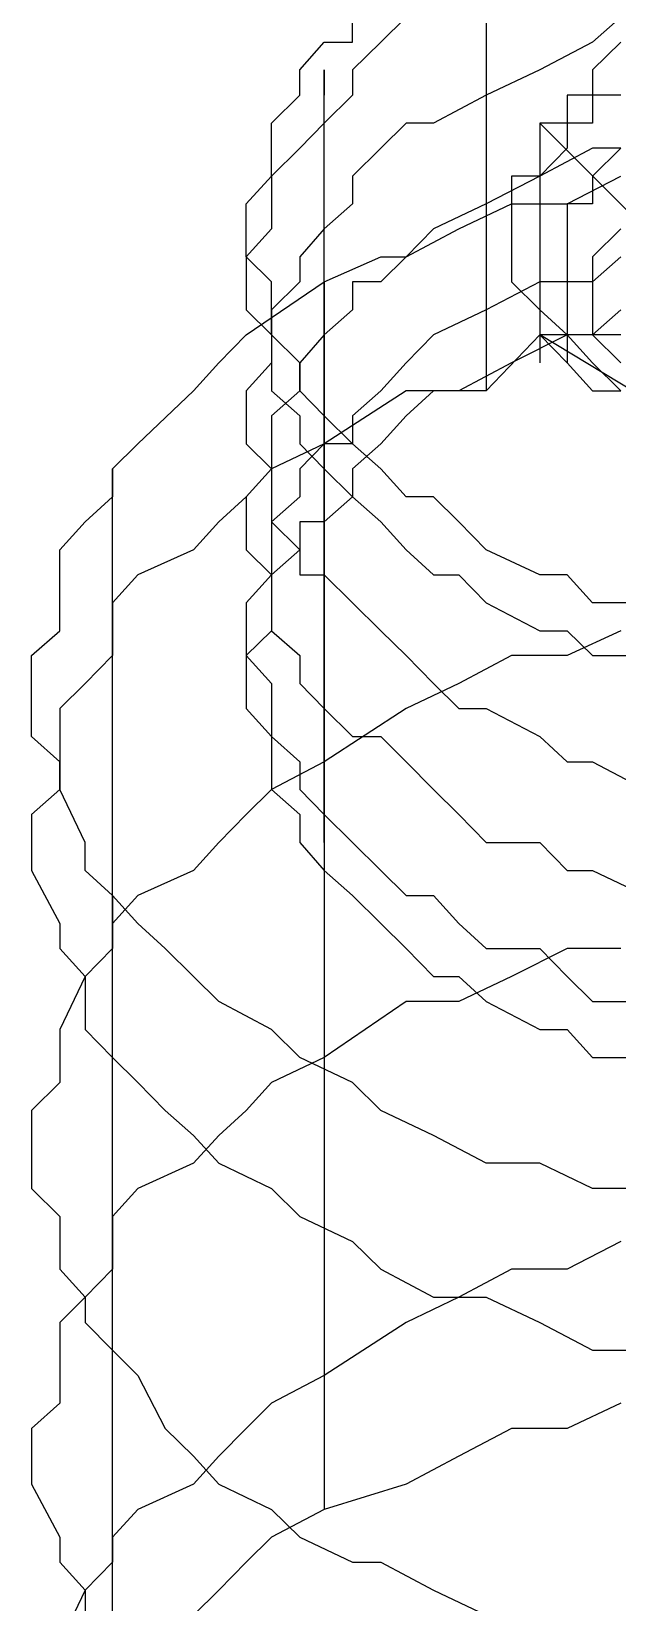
# Model space of a CAD drawing. Header units: millimetres. Extents: x 0 to 2112, y 8 to 1252.
# Drawn here: x 1486.48 to 1492.27, y 223.16 to 238.68 of the extents above; entities that cross this region are included whole.
import ezdxf

# ---------------------------------------------------------------- set-up
doc = ezdxf.new("R2010")
doc.units = ezdxf.units.MM
doc.layers.get('0').update_dxf_attribs({"linetype": 'CONTINUOUS'})

msp = doc.modelspace()

# ---------------------------------------------------------------- linework, layer by layer
at = {"color": 9}
for p, q in [((1490.97, 239.621), (1490.97, 235.131)), ((1490.97, 239.621), (1490.97, 235.131)), ((1489.65, 238.574), (1489.65, 238.822)), ((1489.65, 238.574), (1489.65, 238.822)), ((1490.18, 238.822), (1489.93, 238.574)), ((1492.3, 238.822), (1492.02, 238.574)), ((1489.13, 238.299), (1489.37, 238.574)), ((1489.13, 238.299), (1489.37, 238.574)), ((1489.37, 238.574), (1489.65, 238.574)), ((1489.37, 238.574), (1489.65, 238.574)), ((1489.93, 238.574), (1489.65, 238.299)), ((1492.02, 238.574), (1491.5, 238.299)), ((1492.3, 238.574), (1492.02, 238.299)), ((1492.3, 238.574), (1492.02, 238.299)), ((1489.13, 238.051), (1489.13, 238.299)), ((1489.13, 238.051), (1489.13, 238.299)), ((1489.37, 233.835), (1489.37, 238.299)), ((1489.37, 238.299), (1489.37, 238.051)), ((1489.65, 238.299), (1489.65, 238.051)), ((1491.5, 238.299), (1490.97, 238.051)), ((1492.02, 238.299), (1492.02, 238.051)), ((1492.02, 238.299), (1492.02, 238.051)), ((1488.85, 237.775), (1489.13, 238.051)), ((1488.85, 237.775), (1489.13, 238.051)), ((1489.65, 238.051), (1489.37, 237.775)), ((1490.97, 238.051), (1490.45, 237.775)), ((1490.97, 238.051), (1490.97, 237.775)), ((1492.02, 238.051), (1491.77, 238.051)), ((1491.77, 238.051), (1491.77, 237.775)), ((1492.02, 238.051), (1491.77, 238.051)), ((1491.77, 238.051), (1491.77, 237.775)), ((1492.3, 238.051), (1492.02, 238.051)), ((1492.02, 238.051), (1492.02, 237.775)), ((1488.85, 237.527), (1488.85, 237.775)), ((1488.85, 237.527), (1488.85, 237.775)), ((1489.37, 237.775), (1489.13, 237.527)), ((1490.18, 237.775), (1489.93, 237.527)), ((1490.45, 237.775), (1490.18, 237.775)), ((1491.77, 237.775), (1491.5, 237.775)), ((1491.5, 237.775), (1491.5, 237.527)), ((1492.82, 236.454), (1491.5, 237.775)), ((1491.5, 237.775), (1491.5, 237.527)), ((1491.77, 237.775), (1491.5, 237.775)), ((1491.5, 237.775), (1491.5, 237.527)), ((1492.02, 237.775), (1491.77, 237.775)), ((1491.77, 237.775), (1491.77, 237.527)), ((1489.13, 237.527), (1488.85, 237.251)), ((1488.85, 237.251), (1488.85, 237.527)), ((1488.85, 237.251), (1488.85, 237.527)), ((1489.13, 237.527), (1489.13, 237.527)), ((1489.93, 237.527), (1489.65, 237.251)), ((1492.02, 237.527), (1491.5, 237.251)), ((1491.5, 237.527), (1491.5, 237.251)), ((1491.77, 237.527), (1491.5, 237.251)), ((1491.5, 237.527), (1491.5, 237.251)), ((1492.3, 237.527), (1492.02, 237.527)), ((1492.3, 237.527), (1492.02, 237.251)), ((1488.6, 236.976), (1488.85, 237.251)), ((1488.6, 236.976), (1488.85, 237.251)), ((1488.85, 237.251), (1488.85, 236.976)), ((1489.65, 237.251), (1489.65, 236.976)), ((1491.5, 237.251), (1490.97, 236.976)), ((1491.5, 237.251), (1491.22, 237.251)), ((1491.22, 237.251), (1491.22, 236.976)), ((1491.5, 237.251), (1491.22, 237.251)), ((1491.22, 237.251), (1491.22, 236.976)), ((1491.5, 237.251), (1491.5, 237.251)), ((1491.5, 237.251), (1491.5, 236.976)), ((1491.77, 236.976), (1492.3, 237.251)), ((1491.77, 236.976), (1492.3, 237.251)), ((1492.02, 237.251), (1492.02, 237.251)), ((1492.02, 237.251), (1492.02, 236.976)), ((1488.6, 236.729), (1488.6, 236.976)), ((1488.6, 236.729), (1488.6, 236.976)), ((1488.85, 236.976), (1488.85, 236.729)), ((1489.65, 236.976), (1489.37, 236.729)), ((1490.97, 236.976), (1490.45, 236.729)), ((1490.7, 236.729), (1491.22, 236.976)), ((1490.7, 236.729), (1491.22, 236.976)), ((1490.97, 236.976), (1490.97, 236.729)), ((1491.22, 236.976), (1491.77, 236.976)), ((1491.22, 236.976), (1491.77, 236.976)), ((1491.22, 236.976), (1491.22, 236.729)), ((1491.22, 236.976), (1491.22, 236.729)), ((1491.5, 236.976), (1491.5, 236.976)), ((1491.5, 236.976), (1491.5, 236.729)), ((1492.02, 236.976), (1491.77, 236.976)), ((1491.77, 236.976), (1491.77, 236.729)), ((1488.85, 236.729), (1488.6, 236.454)), ((1488.6, 236.454), (1488.6, 236.729)), ((1488.6, 236.454), (1488.6, 236.729)), ((1489.37, 236.729), (1489.13, 236.454)), ((1490.18, 236.454), (1490.7, 236.729)), ((1490.18, 236.454), (1490.7, 236.729)), ((1490.45, 236.729), (1490.18, 236.454)), ((1491.22, 236.729), (1491.22, 236.729)), ((1491.22, 236.729), (1491.22, 236.454)), ((1491.22, 236.729), (1491.22, 236.729)), ((1491.22, 236.729), (1491.22, 236.454)), ((1491.5, 236.729), (1491.5, 236.454)), ((1491.77, 236.729), (1491.77, 236.729)), ((1491.77, 236.729), (1491.77, 236.454)), ((1492.3, 236.729), (1492.02, 236.454)), ((1488.6, 236.454), (1488.6, 236.206)), ((1488.85, 236.206), (1488.6, 236.454)), ((1488.85, 236.206), (1488.6, 236.454)), ((1489.13, 236.454), (1489.13, 236.206)), ((1489.37, 236.206), (1489.93, 236.454)), ((1489.37, 236.206), (1489.93, 236.454)), ((1489.93, 236.454), (1490.18, 236.454)), ((1489.93, 236.454), (1490.18, 236.454)), ((1490.18, 236.454), (1489.93, 236.206)), ((1491.22, 236.454), (1491.22, 236.206)), ((1491.22, 236.454), (1491.22, 236.206)), ((1491.5, 236.454), (1491.5, 236.454)), ((1491.5, 236.454), (1491.5, 236.206)), ((1491.77, 236.454), (1491.77, 236.206)), ((1492.3, 236.454), (1492.02, 236.206)), ((1492.02, 236.454), (1492.02, 236.206)), ((1488.6, 235.682), (1489.37, 236.206)), ((1488.6, 235.682), (1489.37, 236.206)), ((1488.6, 236.206), (1488.6, 235.93)), ((1489.13, 236.206), (1488.85, 235.93)), ((1488.85, 235.93), (1488.85, 236.206)), ((1488.85, 235.93), (1488.85, 236.206)), ((1489.37, 236.206), (1489.37, 224.081)), ((1489.37, 236.206), (1489.37, 224.081)), ((1489.93, 236.206), (1489.65, 236.206)), ((1489.65, 236.206), (1489.65, 235.93)), ((1491.5, 236.206), (1490.97, 235.93)), ((1491.22, 236.206), (1491.22, 236.206)), ((1491.22, 236.206), (1491.5, 235.93)), ((1491.22, 236.206), (1491.22, 236.206)), ((1491.22, 236.206), (1491.5, 235.93)), ((1492.02, 236.206), (1491.5, 236.206)), ((1491.5, 236.206), (1491.5, 235.93)), ((1491.77, 236.206), (1491.77, 236.206)), ((1491.77, 236.206), (1491.77, 235.93)), ((1492.02, 236.206), (1492.02, 236.206)), ((1492.02, 236.206), (1492.02, 235.93)), ((1488.6, 235.93), (1488.85, 235.682)), ((1488.85, 235.93), (1488.85, 235.682)), ((1488.85, 235.682), (1488.85, 235.93)), ((1488.85, 235.682), (1488.85, 235.93)), ((1489.65, 235.93), (1489.37, 235.682)), ((1490.97, 235.93), (1490.45, 235.682)), ((1490.97, 235.93), (1490.97, 235.682)), ((1491.5, 235.93), (1491.5, 235.93)), ((1491.5, 235.93), (1491.5, 235.682)), ((1491.5, 235.93), (1491.5, 235.93)), ((1491.5, 235.93), (1491.77, 235.682)), ((1491.5, 235.93), (1491.5, 235.93)), ((1491.5, 235.93), (1491.5, 235.682)), ((1491.77, 235.93), (1491.77, 235.93)), ((1491.77, 235.93), (1491.77, 235.682)), ((1492.3, 235.93), (1492.02, 235.682)), ((1492.3, 235.93), (1492.02, 235.682)), ((1492.02, 235.93), (1492.02, 235.93)), ((1492.02, 235.93), (1492.02, 235.682)), ((1488.33, 235.406), (1488.6, 235.682)), ((1488.33, 235.406), (1488.6, 235.682)), ((1488.85, 235.682), (1488.85, 235.406)), ((1488.85, 235.682), (1488.85, 235.406)), ((1489.13, 235.406), (1488.85, 235.682)), ((1489.13, 235.406), (1488.85, 235.682)), ((1489.37, 235.682), (1489.13, 235.406)), ((1490.45, 235.682), (1490.18, 235.406)), ((1491.5, 235.682), (1490.97, 235.131)), ((1491.5, 235.682), (1490.97, 235.131)), ((1491.77, 235.682), (1491.22, 235.406)), ((1492.02, 235.682), (1491.5, 235.682)), ((1492.02, 235.682), (1491.5, 235.682)), ((1491.5, 235.682), (1491.77, 235.406)), ((1492.82, 234.883), (1491.5, 235.682)), ((1491.5, 235.682), (1491.5, 235.406)), ((1491.5, 235.682), (1491.77, 235.406)), ((1492.3, 235.682), (1491.77, 235.682)), ((1491.77, 235.682), (1492.02, 235.406)), ((1491.77, 235.682), (1491.77, 235.682)), ((1491.77, 235.682), (1491.77, 235.406)), ((1492.02, 235.682), (1492.02, 235.682)), ((1492.02, 235.682), (1492.3, 235.406)), ((1488.08, 235.131), (1488.33, 235.406)), ((1488.08, 235.131), (1488.33, 235.406)), ((1488.85, 235.406), (1488.6, 235.131)), ((1488.85, 235.406), (1488.85, 235.131)), ((1489.13, 235.406), (1489.13, 235.131)), ((1489.13, 235.131), (1489.13, 235.406)), ((1489.13, 235.131), (1489.13, 235.406)), ((1490.18, 235.406), (1489.93, 235.131)), ((1491.22, 235.406), (1490.7, 235.131)), ((1491.77, 235.406), (1491.77, 235.406)), ((1491.77, 235.406), (1492.02, 235.131)), ((1491.77, 235.406), (1492.02, 235.131)), ((1491.77, 235.406), (1491.77, 235.406)), ((1491.77, 235.406), (1492.02, 235.131)), ((1492.02, 235.406), (1492.02, 235.406)), ((1492.02, 235.406), (1492.3, 235.131)), ((1487.53, 234.607), (1488.08, 235.131)), ((1487.53, 234.607), (1488.08, 235.131)), ((1488.6, 235.131), (1488.6, 234.883)), ((1489.13, 235.131), (1488.85, 234.883)), ((1488.85, 235.131), (1489.13, 234.883)), ((1489.37, 234.883), (1489.13, 235.131)), ((1489.37, 234.883), (1489.13, 235.131)), ((1490.18, 235.131), (1489.37, 234.607)), ((1489.37, 230.667), (1489.37, 235.131)), ((1489.37, 235.131), (1489.37, 234.883)), ((1489.93, 235.131), (1489.65, 234.883)), ((1490.7, 235.131), (1490.18, 235.131)), ((1490.45, 235.131), (1490.18, 234.883)), ((1490.45, 235.131), (1490.18, 234.883)), ((1490.97, 235.131), (1490.45, 235.131)), ((1490.97, 235.131), (1490.45, 235.131)), ((1492.02, 235.131), (1492.3, 235.131)), ((1492.02, 235.131), (1492.3, 235.131)), ((1492.02, 235.131), (1492.3, 235.131)), ((1488.6, 234.883), (1488.6, 234.607)), ((1488.85, 234.883), (1488.85, 234.607)), ((1489.13, 234.883), (1489.13, 234.607)), ((1489.65, 234.607), (1489.37, 234.883)), ((1489.65, 234.607), (1489.37, 234.883)), ((1489.65, 234.883), (1489.65, 234.607)), ((1490.18, 234.883), (1489.93, 234.607)), ((1490.18, 234.883), (1489.93, 234.607)), ((1487.28, 234.359), (1487.53, 234.607)), ((1487.28, 234.359), (1487.53, 234.607)), ((1488.6, 234.607), (1488.85, 234.359)), ((1489.37, 234.607), (1488.85, 234.359)), ((1488.85, 234.607), (1488.85, 234.359)), ((1489.37, 234.607), (1489.13, 234.359)), ((1489.13, 234.607), (1489.37, 234.359)), ((1489.37, 234.607), (1489.37, 234.359)), ((1489.65, 234.607), (1489.37, 234.607)), ((1489.93, 234.607), (1489.65, 234.359)), ((1489.93, 234.359), (1489.65, 234.607)), ((1489.93, 234.607), (1489.65, 234.359)), ((1489.93, 234.359), (1489.65, 234.607)), ((1487.28, 222.236), (1487.28, 234.359)), ((1487.28, 234.359), (1487.28, 234.083)), ((1487.28, 234.083), (1487.28, 234.359)), ((1487.28, 234.083), (1487.28, 234.359)), ((1488.85, 234.359), (1488.6, 234.083)), ((1488.85, 234.359), (1488.6, 234.083)), ((1488.85, 234.359), (1488.85, 234.083)), ((1489.13, 234.359), (1489.13, 234.083)), ((1489.37, 234.359), (1489.65, 234.083)), ((1489.65, 234.359), (1489.65, 234.083)), ((1489.65, 234.359), (1489.65, 234.083)), ((1490.18, 234.083), (1489.93, 234.359)), ((1490.18, 234.083), (1489.93, 234.359)), ((1487.01, 233.835), (1487.28, 234.083)), ((1487.01, 233.835), (1487.28, 234.083)), ((1488.6, 234.083), (1488.33, 233.835)), ((1488.6, 234.083), (1488.6, 233.835)), ((1489.13, 234.083), (1488.85, 233.835)), ((1488.85, 234.083), (1488.85, 233.835)), ((1489.65, 234.083), (1489.37, 233.835)), ((1489.65, 234.083), (1489.37, 233.835)), ((1489.65, 234.083), (1489.93, 233.835)), ((1490.45, 234.083), (1490.18, 234.083)), ((1490.45, 234.083), (1490.18, 234.083)), ((1490.7, 233.835), (1490.45, 234.083)), ((1490.7, 233.835), (1490.45, 234.083)), ((1486.76, 233.56), (1487.01, 233.835)), ((1486.76, 233.56), (1487.01, 233.835)), ((1488.33, 233.835), (1488.08, 233.56)), ((1488.6, 233.835), (1488.6, 233.56)), ((1488.85, 233.835), (1488.85, 233.56)), ((1488.85, 233.835), (1489.13, 233.56)), ((1489.37, 233.835), (1489.13, 233.835)), ((1489.13, 233.835), (1489.13, 233.56)), ((1489.37, 233.835), (1489.13, 233.835)), ((1489.13, 233.835), (1489.13, 233.56)), ((1489.93, 233.835), (1490.18, 233.56)), ((1490.97, 233.56), (1490.7, 233.835)), ((1490.97, 233.56), (1490.7, 233.835)), ((1486.76, 233.036), (1486.76, 233.56)), ((1486.76, 233.036), (1486.76, 233.56)), ((1488.08, 233.56), (1487.53, 233.311)), ((1488.6, 233.56), (1488.85, 233.311)), ((1489.13, 233.56), (1488.85, 233.311)), ((1488.85, 233.56), (1488.85, 233.311)), ((1489.13, 233.56), (1488.85, 233.311)), ((1489.13, 233.56), (1489.13, 233.311)), ((1490.18, 233.56), (1490.45, 233.311)), ((1491.5, 233.311), (1490.97, 233.56)), ((1491.5, 233.311), (1490.97, 233.56)), ((1487.53, 233.311), (1487.28, 233.036)), ((1488.85, 233.311), (1488.6, 233.036)), ((1488.85, 233.311), (1488.85, 233.036)), ((1488.85, 233.311), (1488.85, 233.036)), ((1488.85, 233.311), (1488.85, 233.036)), ((1489.13, 233.311), (1489.37, 233.311)), ((1489.37, 233.311), (1489.65, 233.036)), ((1490.45, 233.311), (1490.7, 233.311)), ((1490.7, 233.311), (1490.97, 233.036)), ((1491.77, 233.311), (1491.5, 233.311)), ((1491.77, 233.311), (1491.5, 233.311)), ((1492.02, 233.036), (1491.77, 233.311)), ((1492.02, 233.036), (1491.77, 233.311)), ((1486.76, 232.76), (1486.76, 233.036)), ((1486.76, 232.76), (1486.76, 233.036)), ((1487.28, 233.036), (1487.28, 232.514)), ((1488.6, 233.036), (1488.6, 232.76)), ((1488.85, 233.036), (1488.85, 232.76)), ((1488.85, 233.036), (1488.85, 232.76)), ((1488.85, 233.036), (1488.85, 232.76)), ((1489.65, 233.036), (1489.93, 232.76)), ((1490.97, 233.036), (1491.5, 232.76)), ((1492.54, 233.036), (1492.02, 233.036)), ((1492.54, 233.036), (1492.02, 233.036)), ((1486.48, 232.514), (1486.76, 232.76)), ((1486.48, 232.514), (1486.76, 232.76)), ((1488.85, 232.76), (1488.6, 232.514)), ((1488.6, 232.76), (1488.6, 232.514)), ((1488.85, 232.76), (1488.6, 232.514)), ((1488.85, 232.76), (1489.13, 232.514)), ((1489.93, 232.76), (1490.18, 232.514)), ((1491.5, 232.76), (1491.77, 232.76)), ((1492.3, 232.76), (1491.77, 232.514)), ((1491.77, 232.76), (1492.02, 232.514)), ((1486.48, 232.238), (1486.48, 232.514)), ((1486.48, 232.238), (1486.48, 232.514)), ((1487.28, 232.514), (1487.01, 232.238)), ((1488.6, 232.514), (1488.6, 232.238)), ((1488.6, 232.514), (1488.85, 232.238)), ((1488.6, 232.514), (1488.6, 232.238)), ((1489.13, 232.514), (1489.13, 232.238)), ((1490.18, 232.514), (1490.45, 232.238)), ((1491.22, 232.514), (1490.7, 232.238)), ((1491.77, 232.514), (1491.22, 232.514)), ((1492.02, 232.514), (1492.54, 232.514)), ((1486.48, 231.714), (1486.48, 232.238)), ((1486.48, 231.714), (1486.48, 232.238)), ((1487.01, 232.238), (1486.76, 231.99)), ((1488.6, 232.238), (1488.6, 231.99)), ((1488.6, 232.238), (1488.6, 231.99)), ((1488.85, 232.238), (1488.85, 231.99)), ((1489.13, 232.238), (1489.37, 231.99)), ((1490.7, 232.238), (1490.18, 231.99)), ((1490.45, 232.238), (1490.7, 231.99)), ((1486.76, 231.99), (1486.76, 231.714)), ((1488.6, 231.99), (1488.85, 231.714)), ((1488.6, 231.99), (1488.85, 231.714)), ((1488.85, 231.99), (1488.85, 231.714)), ((1490.18, 231.99), (1489.37, 231.466)), ((1489.37, 231.99), (1489.65, 231.714)), ((1490.7, 231.99), (1490.97, 231.99)), ((1490.97, 231.99), (1491.5, 231.714)), ((1486.76, 231.466), (1486.48, 231.714)), ((1486.76, 231.466), (1486.48, 231.714)), ((1486.76, 231.714), (1486.76, 231.191)), ((1488.85, 231.714), (1488.85, 231.466)), ((1488.85, 231.714), (1489.13, 231.466)), ((1488.85, 231.714), (1488.85, 231.466)), ((1489.65, 231.714), (1489.93, 231.714)), ((1489.93, 231.714), (1490.18, 231.466)), ((1491.5, 231.714), (1491.77, 231.466)), ((1486.76, 231.191), (1486.76, 231.466)), ((1486.76, 231.191), (1486.76, 231.466)), ((1489.37, 231.466), (1488.85, 231.191)), ((1488.85, 231.466), (1488.85, 231.191)), ((1488.85, 231.466), (1488.85, 231.191)), ((1489.13, 231.466), (1489.13, 231.191)), ((1489.37, 231.466), (1489.37, 231.191)), ((1490.18, 231.466), (1490.45, 231.191)), ((1491.77, 231.466), (1492.02, 231.466)), ((1492.02, 231.466), (1492.54, 231.191)), ((1486.76, 231.191), (1486.48, 230.943)), ((1487.01, 230.667), (1486.76, 231.191)), ((1487.01, 230.667), (1486.76, 231.191)), ((1488.85, 231.191), (1488.6, 230.943)), ((1488.85, 231.191), (1489.13, 230.943)), ((1488.85, 231.191), (1489.13, 230.943)), ((1489.13, 231.191), (1489.37, 230.943)), ((1490.45, 231.191), (1490.7, 230.943)), ((1486.48, 230.943), (1486.48, 230.667)), ((1488.6, 230.943), (1488.33, 230.667)), ((1489.13, 230.943), (1489.13, 230.667)), ((1489.13, 230.943), (1489.13, 230.667)), ((1489.37, 230.943), (1489.65, 230.667)), ((1490.7, 230.943), (1490.97, 230.667)), ((1486.48, 230.667), (1486.48, 230.391)), ((1487.01, 230.391), (1487.01, 230.667)), ((1487.01, 230.391), (1487.01, 230.667)), ((1488.33, 230.667), (1488.08, 230.391)), ((1489.13, 230.667), (1489.37, 230.391)), ((1489.13, 230.667), (1489.37, 230.391)), ((1489.65, 230.667), (1489.93, 230.391)), ((1490.97, 230.667), (1491.5, 230.667)), ((1491.5, 230.667), (1491.77, 230.391)), ((1486.48, 230.391), (1486.76, 229.868)), ((1487.28, 230.143), (1487.01, 230.391)), ((1487.28, 230.143), (1487.01, 230.391)), ((1488.08, 230.391), (1487.53, 230.143)), ((1489.37, 230.391), (1489.65, 230.143)), ((1489.37, 230.391), (1489.65, 230.143)), ((1489.93, 230.391), (1490.18, 230.143)), ((1491.77, 230.391), (1492.02, 230.391)), ((1492.02, 230.391), (1492.54, 230.143)), ((1487.28, 218.021), (1487.28, 230.143)), ((1487.28, 230.143), (1487.28, 229.868)), ((1487.53, 230.143), (1487.28, 229.868)), ((1487.53, 229.868), (1487.28, 230.143)), ((1487.53, 229.868), (1487.28, 230.143)), ((1489.65, 230.143), (1489.93, 229.868)), ((1489.65, 230.143), (1489.93, 229.868)), ((1490.18, 230.143), (1490.45, 230.143)), ((1490.45, 230.143), (1490.7, 229.868)), ((1486.76, 229.868), (1486.76, 229.62)), ((1487.28, 229.868), (1487.28, 229.62)), ((1487.8, 229.62), (1487.53, 229.868)), ((1487.8, 229.62), (1487.53, 229.868)), ((1489.93, 229.868), (1490.18, 229.62)), ((1489.93, 229.868), (1490.18, 229.62)), ((1490.7, 229.868), (1490.97, 229.62)), ((1486.76, 229.62), (1487.01, 229.344)), ((1487.28, 229.62), (1487.01, 229.344)), ((1488.08, 229.344), (1487.8, 229.62)), ((1488.08, 229.344), (1487.8, 229.62)), ((1490.18, 229.62), (1490.45, 229.344)), ((1490.18, 229.62), (1490.45, 229.344)), ((1490.97, 229.62), (1491.5, 229.62)), ((1491.77, 229.62), (1491.22, 229.344)), ((1491.5, 229.62), (1491.77, 229.344)), ((1492.3, 229.62), (1491.77, 229.62)), ((1487.01, 229.344), (1486.76, 228.82)), ((1487.01, 229.344), (1487.01, 228.82)), ((1488.33, 229.096), (1488.08, 229.344)), ((1488.33, 229.096), (1488.08, 229.344)), ((1490.45, 229.344), (1490.7, 229.344)), ((1490.45, 229.344), (1490.7, 229.344)), ((1491.22, 229.344), (1490.7, 229.096)), ((1490.7, 229.344), (1490.97, 229.096)), ((1490.7, 229.344), (1490.97, 229.096)), ((1491.77, 229.344), (1492.02, 229.096)), ((1488.85, 228.82), (1488.33, 229.096)), ((1488.85, 228.82), (1488.33, 229.096)), ((1490.18, 229.096), (1489.37, 228.545)), ((1490.7, 229.096), (1490.18, 229.096)), ((1490.97, 229.096), (1491.5, 228.82)), ((1490.97, 229.096), (1491.5, 228.82)), ((1492.02, 229.096), (1492.54, 229.096)), ((1486.76, 228.82), (1486.76, 228.545)), ((1487.01, 228.82), (1487.28, 228.545)), ((1489.13, 228.545), (1488.85, 228.82)), ((1489.13, 228.545), (1488.85, 228.82)), ((1491.5, 228.82), (1491.77, 228.82)), ((1491.5, 228.82), (1491.77, 228.82)), ((1491.77, 228.82), (1492.02, 228.545)), ((1491.77, 228.82), (1492.02, 228.545)), ((1486.76, 228.545), (1486.76, 228.297)), ((1487.28, 228.545), (1487.53, 228.297)), ((1489.37, 228.545), (1488.85, 228.297)), ((1489.65, 228.297), (1489.13, 228.545)), ((1489.65, 228.297), (1489.13, 228.545)), ((1489.37, 228.545), (1489.37, 228.297)), ((1492.02, 228.545), (1492.54, 228.545)), ((1492.02, 228.545), (1492.54, 228.545)), ((1486.76, 228.297), (1486.48, 228.022)), ((1487.53, 228.297), (1487.8, 228.022)), ((1488.85, 228.297), (1488.6, 228.022)), ((1489.93, 228.022), (1489.65, 228.297)), ((1489.93, 228.022), (1489.65, 228.297)), ((1486.48, 228.022), (1486.48, 227.499)), ((1487.8, 228.022), (1488.08, 227.774)), ((1488.6, 228.022), (1488.33, 227.774)), ((1490.45, 227.774), (1489.93, 228.022)), ((1490.45, 227.774), (1489.93, 228.022)), ((1488.33, 227.774), (1488.08, 227.499)), ((1488.08, 227.774), (1488.33, 227.499)), ((1490.97, 227.499), (1490.45, 227.774)), ((1490.97, 227.499), (1490.45, 227.774)), ((1486.48, 227.499), (1486.48, 227.251)), ((1488.08, 227.499), (1487.53, 227.251)), ((1488.33, 227.499), (1488.85, 227.251)), ((1491.5, 227.499), (1490.97, 227.499)), ((1491.5, 227.499), (1490.97, 227.499)), ((1492.02, 227.251), (1491.5, 227.499)), ((1492.02, 227.251), (1491.5, 227.499)), ((1486.48, 227.251), (1486.76, 226.975)), ((1487.53, 227.251), (1487.28, 226.975)), ((1488.85, 227.251), (1489.13, 226.975)), ((1492.54, 227.251), (1492.02, 227.251)), ((1492.54, 227.251), (1492.02, 227.251)), ((1486.76, 226.975), (1486.76, 226.452)), ((1487.28, 226.975), (1487.28, 226.452)), ((1489.13, 226.975), (1489.65, 226.727)), ((1489.65, 226.727), (1489.93, 226.452)), ((1492.3, 226.727), (1491.77, 226.452)), ((1486.76, 226.452), (1487.01, 226.176)), ((1487.28, 226.452), (1487.01, 226.176)), ((1489.93, 226.452), (1490.45, 226.176)), ((1491.22, 226.452), (1490.7, 226.176)), ((1491.77, 226.452), (1491.22, 226.452)), ((1487.01, 226.176), (1486.76, 225.928)), ((1487.01, 226.176), (1487.01, 225.928)), ((1490.7, 226.176), (1490.18, 225.928)), ((1490.45, 226.176), (1490.97, 226.176)), ((1490.97, 226.176), (1491.5, 225.928)), ((1486.76, 225.928), (1486.76, 225.653)), ((1487.01, 225.928), (1487.28, 225.653)), ((1490.18, 225.928), (1489.37, 225.404)), ((1491.5, 225.928), (1492.02, 225.653)), ((1486.76, 225.653), (1486.76, 225.129)), ((1487.28, 225.653), (1487.53, 225.404)), ((1492.02, 225.653), (1492.54, 225.653)), ((1487.53, 225.404), (1487.8, 224.881)), ((1489.37, 225.404), (1488.85, 225.129)), ((1489.37, 225.404), (1489.37, 225.129)), ((1486.76, 225.129), (1486.48, 224.881)), ((1488.85, 225.129), (1488.6, 224.881)), ((1492.3, 225.129), (1491.77, 224.881)), ((1492.3, 225.129), (1491.77, 224.881)), ((1486.48, 224.881), (1486.48, 224.605)), ((1487.8, 224.881), (1488.08, 224.605)), ((1488.6, 224.881), (1488.33, 224.605)), ((1491.22, 224.881), (1490.7, 224.605)), ((1491.22, 224.881), (1490.7, 224.605)), ((1491.77, 224.881), (1491.22, 224.881)), ((1491.77, 224.881), (1491.22, 224.881)), ((1486.48, 224.605), (1486.48, 224.33)), ((1488.33, 224.605), (1488.08, 224.33)), ((1488.08, 224.605), (1488.33, 224.33)), ((1490.7, 224.605), (1490.18, 224.33)), ((1490.7, 224.605), (1490.18, 224.33)), ((1486.48, 224.33), (1486.76, 223.807)), ((1488.08, 224.33), (1487.53, 224.081)), ((1488.33, 224.33), (1488.85, 224.081)), ((1490.18, 224.33), (1489.37, 224.081)), ((1490.18, 224.33), (1489.37, 224.081)), ((1487.53, 224.081), (1487.28, 223.807)), ((1489.37, 224.081), (1488.85, 223.807)), ((1488.85, 224.081), (1489.13, 223.807)), ((1489.37, 224.081), (1488.85, 223.807)), ((1486.76, 223.807), (1486.76, 223.559)), ((1487.28, 223.807), (1487.28, 223.559)), ((1488.85, 223.807), (1488.6, 223.559)), ((1488.85, 223.807), (1488.6, 223.559)), ((1489.13, 223.807), (1489.65, 223.559)), ((1486.76, 223.559), (1487.01, 223.284)), ((1487.28, 223.559), (1487.01, 223.284)), ((1488.6, 223.559), (1488.33, 223.284)), ((1488.6, 223.559), (1488.33, 223.284)), ((1489.65, 223.559), (1489.93, 223.559)), ((1489.93, 223.559), (1490.45, 223.284)), ((1487.01, 223.284), (1486.76, 222.76)), ((1487.01, 223.284), (1487.01, 222.76)), ((1488.33, 223.284), (1488.08, 223.036)), ((1488.33, 223.284), (1488.08, 223.036)), ((1490.45, 223.284), (1490.97, 223.036))]:
    msp.add_line(p, q, dxfattribs=at)

doc.saveas('drawing.dxf')
